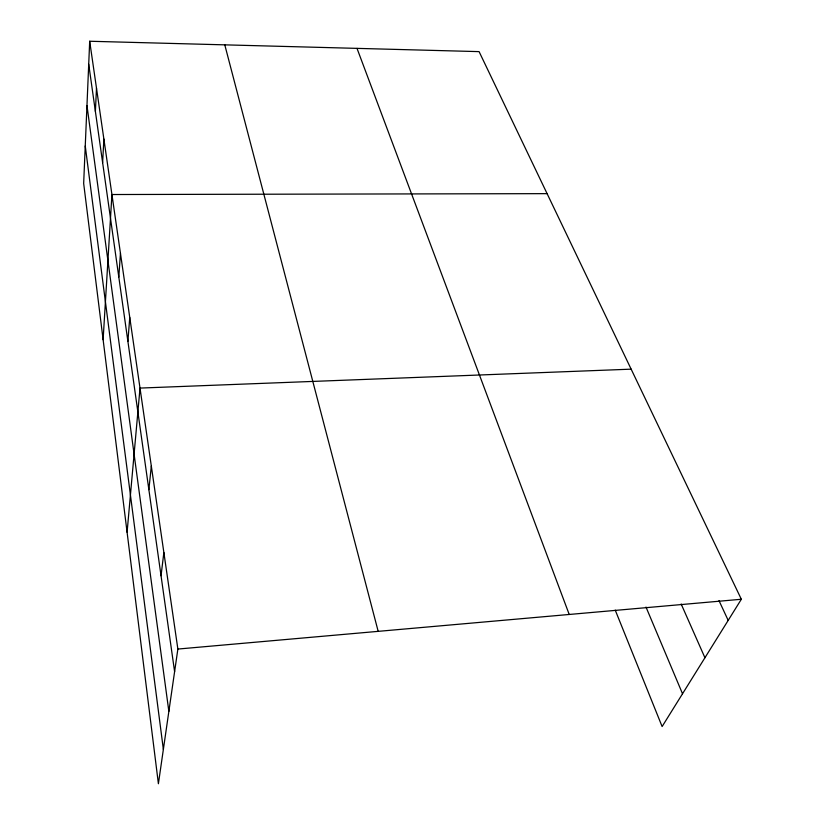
<?xml version="1.0" encoding="UTF-8"?>
<svg xmlns="http://www.w3.org/2000/svg" width="825" height="825" viewBox="0 0 825 825"><rect width="100%" height="100%" fill="white"/><g stroke="black" fill="none" stroke-linecap="round" stroke-linejoin="round"><path stroke-width="1.24" d="M89.688 41.25L83.665 183.428L158.4 783.75L177.87 649.058L89.688 41.25L479.088 51.624L741.335 599.259L662.114 726.547L615.244 610.139M95.391 111.468L96.494 88.172M102.62 162.618L103.888 139.085M103.115 339.694L111.932 194.525L547.099 193.648M118.81 277.076L120.45 253.234M127.896 341.364L129.762 317.481M127.091 532.238L140.013 388.08L631.146 369.157M148.871 489.648L151.315 466.022M161.04 575.757L163.866 552.523M177.87 649.058L741.335 599.259M718.977 600.59L728.186 620.379M681.151 603.982L704.932 657.742M645.996 607.056L682.523 693.763M357.008 48.376L569.219 614.47M224.782 44.849L378.18 631.352M88.718 64.267L174.601 671.653M86.965 105.528L168.857 711.377M85.253 145.994L163.36 749.389"/></g></svg>
